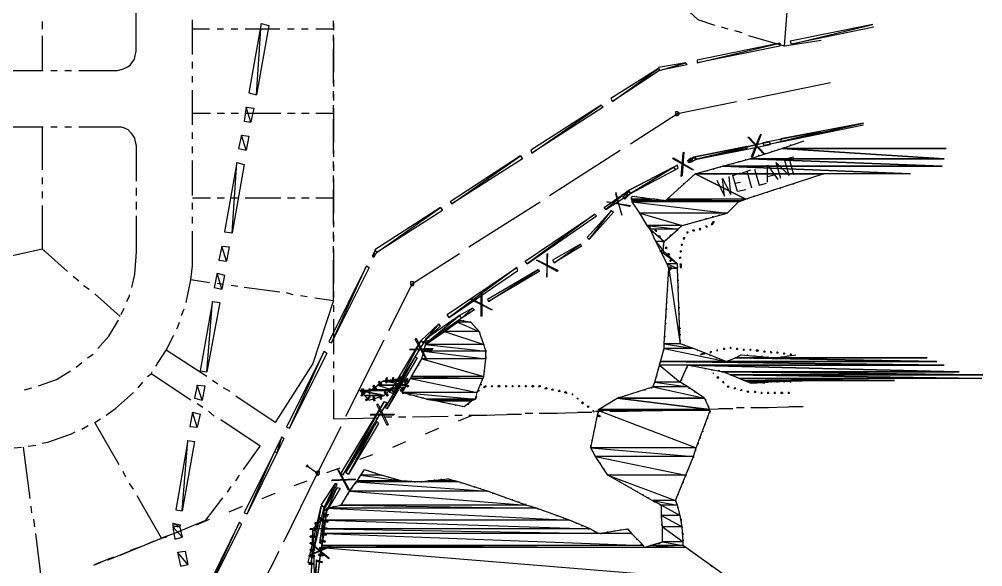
# Model space of a CAD drawing. Header units: metres. Extents: x 0 to 4950, y 0 to 3150.
# Drawn here: x 3017 to 4042, y 649 to 1231 of the extents above; entities that cross this region are included whole.
import ezdxf

# ---------------------------------------------------------------- set-up
doc = ezdxf.new("R2010")
doc.units = ezdxf.units.M
for name, color, linetype in [('CLEARING_LIMITS', 4, 'Continuous'), ('EXISTING_DETAIL', 8, 'Continuous'), ('LANDSCAPE_POND', 6, 'Continuous'), ('SANITARY_CLEAR_ZONE', 6, 'Continuous'), ('SITE_BASE', 7, 'Continuous'), ('WETLAND_EXPANSION', 1, 'Continuous'), ('WETLANDS', 5, 'Continuous')]:
    doc.layers.add(name, color=color, linetype=linetype)

msp = doc.modelspace()

# ---------------------------------------------------------------- linework, layer by layer
at = {"layer": 'CLEARING_LIMITS'}
for points in [[(3261, 1153), (3269, 1151), (3274, 1227), (3261, 1153)], [(3269, 1151), (3274, 1227), (3282, 1225), (3269, 1151)], [(3256, 1123), (3263, 1122), (3258, 1138), (3256, 1123)], [(3263, 1122), (3258, 1138), (3266, 1137), (3263, 1122)], [(3250, 1094), (3258, 1092), (3253, 1108), (3250, 1094)], [(3258, 1092), (3253, 1108), (3261, 1107), (3258, 1092)], [(3235, 1005), (3243, 1004), (3248, 1079), (3235, 1005)], [(3243, 1004), (3248, 1079), (3256, 1077), (3243, 1004)], [(3229, 975), (3237, 974), (3232, 990), (3229, 975)], [(3237, 974), (3232, 990), (3240, 989), (3237, 974)], [(3224, 946), (3232, 944), (3227, 961), (3224, 946)], [(3232, 944), (3227, 961), (3235, 959), (3232, 944)], [(3209, 857), (3216, 856), (3222, 931), (3209, 857)], [(3216, 856), (3222, 931), (3230, 930), (3216, 856)], [(3203, 828), (3211, 826), (3206, 842), (3203, 828)], [(3211, 826), (3206, 842), (3214, 841), (3211, 826)], [(3198, 798), (3206, 797), (3201, 813), (3198, 798)], [(3206, 797), (3201, 813), (3209, 811), (3206, 797)], [(3183, 709), (3190, 708), (3196, 783), (3183, 709)], [(3190, 708), (3196, 783), (3203, 782), (3190, 708)], [(3180, 692), (3187, 691), (3180, 695), (3180, 692)], [(3187, 691), (3180, 695), (3188, 693), (3187, 691)], [(3190, 680), (3180, 691), (3187, 692), (3190, 680)], [(3182, 678), (3190, 680), (3180, 691), (3182, 678)], [(3196, 651), (3185, 664), (3193, 665), (3196, 651)], [(3188, 649), (3196, 651), (3185, 664), (3188, 649)]]:
    msp.add_lwpolyline(points, dxfattribs=at)
at = {"layer": 'EXISTING_DETAIL'}
for p, q in [((3831, 1203), (3835, 1254)), ((3041, 1229), (3041, 1221)), ((3219, 1221), (3201, 1221)), ((3234, 1221), (3227, 1221)), ((3249, 1221), (3242, 1221)), ((3294, 1221), (3257, 1221)), ((3309, 1221), (3302, 1221)), ((3324, 1221), (3317, 1221)), ((3351, 1221), (3332, 1221)), ((3351, 1223), (3351, 1230)), ((3351, 1227), (3351, 1220)), ((3771, 1221), (3764, 1223)), ((3041, 1214), (3041, 1177)), ((3351, 1208), (3351, 1215)), ((3351, 1212), (3351, 1175)), ((3786, 1217), (3778, 1219)), ((3351, 1163), (3351, 1200)), ((3201, 1179), (3201, 1186)), ((3050, 1177), (3057, 1177)), ((3065, 1177), (3072, 1177)), ((3201, 1164), (3201, 1171)), ((3351, 1167), (3351, 1160)), ((3351, 1148), (3351, 1155)), ((3351, 1152), (3351, 1145)), ((3351, 1133), (3351, 1140)), ((3220, 1131), (3201, 1131)), ((3235, 1131), (3227, 1131)), ((3250, 1131), (3242, 1131)), ((3295, 1131), (3257, 1131)), ((3310, 1131), (3302, 1131)), ((3325, 1131), (3317, 1131)), ((3351, 1131), (3332, 1131)), ((3351, 1137), (3351, 1100)), ((3351, 1088), (3351, 1125)), ((3041, 1117), (3041, 1071)), ((3050, 1117), (3057, 1117)), ((3065, 1117), (3072, 1117)), ((3201, 1104), (3201, 1111)), ((3201, 1089), (3201, 1096)), ((3351, 1092), (3351, 1085)), ((3201, 1044), (3201, 1081)), ((3351, 1073), (3351, 1080)), ((3351, 1077), (3351, 1070)), ((3041, 1063), (3041, 1056)), ((3351, 1058), (3351, 1065)), ((3351, 1062), (3351, 1025)), ((3041, 1048), (3041, 1041)), ((3141, 1052), (3141, 1044)), ((3141, 1037), (3141, 1029)), ((3220, 1041), (3201, 1041)), ((3201, 1029), (3201, 1036)), ((3235, 1041), (3227, 1041)), ((3250, 1041), (3242, 1041)), ((3295, 1041), (3257, 1041)), ((3310, 1041), (3302, 1041)), ((3325, 1041), (3317, 1041)), ((3351, 1041), (3332, 1041)), ((3201, 1014), (3201, 1021)), ((3351, 1017), (3351, 1010)), ((3351, 998), (3351, 1005)), ((3351, 1002), (3351, 995)), ((2974, 972), (3041, 987)), ((3351, 983), (3351, 990)), ((3351, 987), (3351, 950)), ((3074, 958), (3080, 953)), ((3219, 951), (3199, 954)), ((3085, 948), (3091, 944)), ((3234, 949), (3227, 950)), ((3249, 947), (3242, 948)), ((3294, 941), (3256, 946)), ((3097, 939), (3124, 915)), ((3308, 938), (3301, 940)), ((3323, 936), (3316, 937)), ((3351, 942), (3351, 935)), ((3125, 917), (3128, 924)), ((3189, 916), (3192, 923)), ((3351, 927), (3351, 920)), ((3351, 912), (3351, 875)), ((3089, 871), (3095, 875)), ((3216, 851), (3173, 879)), ((3077, 861), (3083, 866)), ((3351, 867), (3351, 860)), ((3199, 826), (3157, 854)), ((3351, 852), (3351, 845)), ((3143, 839), (3148, 845)), ((3228, 843), (3222, 847)), ((3022, 837), (3030, 839)), ((3241, 835), (3234, 839)), ((3212, 818), (3206, 822)), ((3224, 809), (3218, 814)), ((3510, 810), (3548, 811)), ((3555, 812), (3563, 812)), ((3570, 812), (3578, 812)), ((3585, 812), (3623, 813)), ((3630, 814), (3638, 814)), ((3645, 814), (3653, 814)), ((3660, 814), (3698, 815)), ((3705, 816), (3713, 816)), ((3720, 816), (3728, 816)), ((3735, 816), (3773, 817)), ((3780, 818), (3788, 818)), ((3795, 818), (3803, 818)), ((3810, 818), (3848, 819)), ((3405, 808), (3413, 808)), ((3420, 808), (3428, 808)), ((3435, 808), (3473, 809)), ((3480, 810), (3488, 810)), ((3495, 810), (3503, 810)), ((3083, 795), (3090, 799)), ((3011, 775), (3019, 776)), ((3028, 721), (3021, 776)), ((3026, 777), (3034, 778)), ((3130, 744), (3127, 750)), ((3247, 740), (3251, 746)), ((3138, 731), (3134, 737)), ((3238, 728), (3242, 734)), ((3030, 706), (3029, 713)), ((3033, 691), (3032, 699)), ((3167, 678), (3168, 679)), ((3172, 680), (3174, 681)), ((3111, 656), (3146, 670)), ((3153, 673), (3160, 676)), ((3110, 656), (3117, 659)), ((3096, 650), (3103, 653)), ((3097, 651), (3104, 654))]:
    msp.add_line(p, q, dxfattribs=at)
for points in [[(3080, 1177), (3121, 1177), (3125, 1178), (3128, 1179), (3132, 1181), (3135, 1183), (3137, 1186), (3139, 1189), (3140, 1193), (3141, 1197), (3141, 1251)], [(3757, 1225), (3739, 1231), (3725, 1244)], [(3201, 1194), (3201, 1221), (3201, 1231)], [(3870, 1209), (3831, 1203), (3793, 1214)], [(2963, 1178), (2971, 1178), (3001, 1177), (3041, 1177), (3042, 1177)], [(3201, 1119), (3201, 1131), (3201, 1156)], [(2957, 1119), (3002, 1117), (3041, 1117), (3042, 1117)], [(3080, 1117), (3121, 1117), (3125, 1117), (3128, 1116), (3132, 1114), (3135, 1111), (3137, 1108), (3139, 1105), (3140, 1101), (3141, 1097), (3141, 1059)], [(3351, 1013), (3351, 1041), (3351, 1050)], [(3041, 1033), (3041, 987), (3068, 963)], [(3141, 1022), (3141, 984), (3139, 960), (3136, 946)], [(3194, 930), (3199, 954), (3201, 969), (3201, 984), (3201, 1006)], [(3331, 935), (3351, 932), (3351, 975)], [(3131, 931), (3134, 937), (3134, 938)], [(3351, 932), (3329, 865), (3289, 802), (3247, 830)], [(3100, 881), (3112, 894), (3122, 911)], [(3184, 902), (3185, 903), (3187, 909)], [(3162, 862), (3165, 867), (3173, 879), (3181, 895)], [(3037, 841), (3056, 848), (3071, 857)], [(3153, 851), (3157, 854), (3158, 856)], [(3109, 810), (3119, 817), (3138, 834)], [(3351, 837), (3351, 806), (3398, 807)], [(3123, 757), (3097, 802), (3103, 806)], [(3255, 752), (3273, 777), (3231, 805)], [(3041, 780), (3047, 781), (3072, 790), (3076, 792)], [(3124, 661), (3168, 679), (3172, 680), (3168, 679), (3142, 724)], [(3181, 684), (3215, 698), (3233, 722)], [(2992, 624), (3041, 629), (3034, 684)]]:
    msp.add_lwpolyline(points, dxfattribs=at)
at = {"layer": 'LANDSCAPE_POND'}
msp.add_line((3474, 914), (3472, 916), dxfattribs=at)
for points in [[(3837, 1208), (3838, 1205), (3925, 1226), (3837, 1208)], [(3926, 1223), (3838, 1205), (3925, 1226)], [(3738, 1188), (3738, 1185), (3826, 1206), (3738, 1188)], [(3738, 1185), (3826, 1206), (3826, 1203), (3738, 1185)], [(3697, 1180), (3698, 1177), (3726, 1185), (3697, 1180)], [(3698, 1177), (3726, 1185), (3727, 1183), (3698, 1177)], [(3646, 1147), (3648, 1144), (3697, 1179), (3646, 1147)], [(3648, 1144), (3697, 1179), (3698, 1177), (3648, 1144)], [(3561, 1092), (3562, 1089), (3636, 1140), (3561, 1092)], [(3562, 1089), (3636, 1140), (3638, 1138), (3562, 1089)], [(3915, 1121), (3827, 1104), (3827, 1101), (3915, 1121), (3827, 1101), (3915, 1119)], [(3816, 1098), (3815, 1101), (3736, 1082), (3816, 1098)], [(3815, 1101), (3736, 1082), (3736, 1085), (3815, 1101)], [(3475, 1037), (3477, 1035), (3550, 1086), (3475, 1037)], [(3477, 1035), (3550, 1086), (3552, 1083), (3477, 1035)], [(3735, 1085), (3729, 1079), (3728, 1081), (3735, 1085)], [(3737, 1082), (3735, 1085), (3729, 1079), (3737, 1082)], [(3717, 1076), (3667, 1046), (3665, 1049), (3717, 1076)], [(3718, 1073), (3717, 1076), (3667, 1046), (3718, 1073)], [(3665, 1049), (3641, 1029), (3639, 1031), (3665, 1049)], [(3667, 1046), (3665, 1049), (3641, 1029), (3667, 1046)], [(3395, 986), (3397, 983), (3465, 1031), (3395, 986)], [(3397, 983), (3465, 1031), (3467, 1028), (3397, 983)], [(3629, 1024), (3557, 971), (3555, 974), (3629, 1024)], [(3631, 1022), (3629, 1024), (3557, 971), (3631, 1022)], [(3392, 979), (3394, 978), (3395, 985), (3392, 979)], [(3394, 978), (3395, 985), (3397, 984), (3394, 978)], [(3346, 888), (3349, 887), (3386, 969), (3346, 888)], [(3349, 887), (3386, 969), (3389, 967), (3349, 887)], [(3546, 967), (3474, 914), (3472, 917), (3546, 967)], [(3547, 964), (3546, 967), (3474, 914), (3547, 964)], [(3463, 907), (3446, 887), (3444, 889), (3463, 907)], [(3465, 905), (3463, 907), (3446, 887), (3465, 905)], [(3444, 889), (3414, 833), (3411, 834), (3444, 889)], [(3447, 887), (3444, 889), (3414, 833), (3447, 887)], [(3301, 797), (3304, 796), (3341, 878), (3301, 797)], [(3304, 796), (3341, 878), (3344, 876), (3304, 796)], [(3405, 824), (3361, 746), (3359, 748), (3405, 824)], [(3408, 823), (3405, 824), (3361, 746), (3408, 823)], [(3288, 771), (3291, 770), (3296, 787), (3288, 771)], [(3291, 770), (3296, 787), (3298, 785), (3291, 770)], [(3256, 706), (3259, 705), (3288, 771), (3256, 706)], [(3259, 705), (3288, 771), (3291, 770), (3259, 705)], [(3353, 737), (3341, 712), (3338, 714), (3353, 737)], [(3355, 736), (3353, 737), (3341, 712), (3355, 736)], [(3338, 713), (3327, 652), (3324, 653), (3338, 713)], [(3341, 712), (3338, 713), (3327, 652), (3341, 712)], [(3211, 615), (3213, 614), (3251, 696), (3211, 615)], [(3213, 614), (3251, 696), (3253, 694), (3213, 614)]]:
    msp.add_lwpolyline(points, dxfattribs=at)
at = {"layer": 'SANITARY_CLEAR_ZONE'}
msp.add_line((3713, 1074), (3715, 1071), dxfattribs=at)
for points in [[(3796, 1085), (3805, 1108), (3806, 1109), (3797, 1085), (3796, 1085)], [(3808, 1100), (3809, 1097), (3870, 1112), (3808, 1100)], [(3871, 1110), (3809, 1097), (3870, 1112)], [(3810, 1088), (3809, 1088), (3792, 1106), (3793, 1106), (3810, 1088)], [(3721, 1064), (3723, 1089), (3724, 1090), (3722, 1065), (3721, 1064)], [(3736, 1085), (3736, 1082), (3791, 1096), (3736, 1085)], [(3736, 1082), (3791, 1096), (3791, 1094), (3736, 1082)], [(3734, 1071), (3733, 1071), (3712, 1083), (3713, 1084), (3734, 1071)], [(3729, 1082), (3731, 1079), (3735, 1085), (3729, 1082)], [(3731, 1079), (3735, 1085), (3737, 1082), (3731, 1079)], [(3665, 1049), (3667, 1046), (3713, 1074), (3665, 1049)], [(3667, 1046), (3713, 1074), (3715, 1071), (3667, 1046)], [(3652, 1047), (3651, 1046), (3658, 1023), (3652, 1047)], [(3659, 1042), (3661, 1040), (3665, 1048), (3659, 1042)], [(3661, 1040), (3665, 1048), (3667, 1046), (3661, 1040)], [(3667, 1033), (3666, 1032), (3642, 1037), (3643, 1037), (3667, 1033)], [(3621, 999), (3623, 997), (3647, 1028), (3621, 999)], [(3623, 997), (3647, 1028), (3649, 1026), (3623, 997)], [(3584, 975), (3586, 972), (3614, 992), (3584, 975)], [(3586, 972), (3614, 992), (3615, 990), (3586, 972)], [(3590, 964), (3589, 963), (3567, 975), (3568, 975), (3590, 964)], [(3579, 982), (3578, 981), (3578, 957), (3579, 982)], [(3515, 933), (3516, 931), (3569, 965), (3515, 933)], [(3516, 931), (3569, 965), (3570, 963), (3516, 931)], [(3520, 922), (3519, 922), (3497, 933), (3498, 934), (3520, 922)], [(3508, 915), (3508, 940), (3509, 941), (3509, 916), (3508, 915)], [(3485, 916), (3487, 913), (3499, 924), (3485, 916)], [(3487, 913), (3499, 924), (3501, 922), (3487, 913)], [(3449, 891), (3451, 888), (3485, 916), (3449, 891)], [(3451, 888), (3485, 916), (3487, 913), (3451, 888)], [(3450, 869), (3438, 891), (3439, 892), (3450, 870), (3450, 869)], [(3447, 888), (3450, 886), (3449, 890), (3447, 888)], [(3450, 886), (3449, 890), (3451, 889), (3450, 886)], [(3406, 818), (3408, 817), (3438, 872), (3406, 818)], [(3408, 817), (3438, 872), (3440, 871), (3408, 817)], [(3457, 881), (3432, 880), (3456, 880), (3457, 881)], [(3408, 799), (3397, 821), (3398, 822), (3409, 800), (3408, 799)], [(3416, 811), (3415, 810), (3390, 810), (3391, 811), (3416, 811)], [(3364, 749), (3367, 747), (3397, 803), (3364, 749)], [(3367, 747), (3397, 803), (3399, 801), (3367, 747)], [(3367, 730), (3356, 751), (3356, 752), (3368, 730), (3367, 730)], [(3374, 742), (3374, 741), (3349, 740), (3350, 741), (3374, 742)], [(3341, 710), (3344, 708), (3355, 733), (3341, 710)], [(3344, 708), (3355, 733), (3358, 732), (3344, 708)], [(3336, 674), (3339, 673), (3341, 709), (3336, 674)], [(3339, 673), (3341, 709), (3344, 709), (3339, 673)], [(3348, 671), (3348, 670), (3325, 660), (3325, 661), (3348, 671)], [(3346, 657), (3327, 673), (3327, 674), (3346, 658), (3346, 657)], [(3329, 622), (3332, 622), (3333, 656), (3329, 622)], [(3332, 622), (3333, 656), (3336, 655), (3332, 622)]]:
    msp.add_lwpolyline(points, dxfattribs=at)
at = {"layer": 'SITE_BASE'}
for p, q in [((3792, 1146), (3880, 1164)), ((3837, 1097), (3838, 1098)), ((3581, 1044), (3656, 1092)), ((3810, 1088), (3811, 1089)), ((3817, 1091), (3818, 1091)), ((3824, 1093), (3825, 1093)), ((3830, 1095), (3832, 1095)), ((3775, 1078), (3777, 1078)), ((3782, 1080), (3784, 1080)), ((3789, 1082), (3790, 1082)), ((3796, 1084), (3797, 1084)), ((3803, 1086), (3804, 1087)), ((3741, 1068), (3742, 1068)), ((3748, 1070), (3749, 1070)), ((3755, 1072), (3756, 1072)), ((3762, 1074), (3763, 1074)), ((3769, 1076), (3770, 1076)), ((3786, 1068), (3795, 1071)), ((3791, 1070), (3796, 1052)), ((3724, 1056), (3724, 1057)), ((3729, 1061), (3730, 1061)), ((3734, 1065), (3735, 1066)), ((3778, 1057), (3784, 1058)), ((3813, 1064), (3820, 1066)), ((3713, 1046), (3714, 1047)), ((3718, 1051), (3719, 1052)), ((3813, 1047), (3812, 1047)), ((3820, 1050), (3819, 1049)), ((3827, 1052), (3826, 1051)), ((3834, 1054), (3833, 1054)), ((3841, 1056), (3839, 1056)), ((3495, 989), (3571, 1037)), ((3668, 1040), (3668, 1042)), ((3673, 1043), (3674, 1042)), ((3680, 1042), (3681, 1041)), ((3687, 1041), (3688, 1040)), ((3694, 1040), (3696, 1040)), ((3701, 1039), (3703, 1039)), ((3708, 1041), (3708, 1042)), ((3786, 1039), (3785, 1038)), ((3793, 1041), (3791, 1040)), ((3799, 1043), (3798, 1043)), ((3806, 1045), (3805, 1045)), ((3671, 1034), (3670, 1035)), ((3675, 1028), (3674, 1029)), ((3775, 1030), (3774, 1029)), ((3780, 1035), (3779, 1034)), ((3679, 1022), (3678, 1023)), ((3682, 1016), (3682, 1017)), ((3742, 1017), (3740, 1017)), ((3749, 1019), (3747, 1019)), ((3755, 1021), (3754, 1021)), ((3762, 1023), (3761, 1023)), ((3769, 1025), (3768, 1025)), ((3686, 1010), (3686, 1011)), ((3690, 1004), (3689, 1005)), ((3716, 1006), (3715, 1005)), ((3721, 1011), (3720, 1010)), ((3728, 1013), (3727, 1013)), ((3735, 1015), (3734, 1015)), ((3693, 997), (3692, 998)), ((3705, 997), (3704, 996)), ((3710, 1002), (3709, 1001)), ((3696, 991), (3696, 992)), ((3699, 984), (3699, 985)), ((3702, 991), (3702, 989)), ((3703, 978), (3702, 979)), ((3703, 984), (3704, 983)), ((3708, 979), (3709, 978)), ((3706, 971), (3705, 972)), ((3708, 965), (3708, 966)), ((3714, 974), (3715, 973)), ((3717, 968), (3717, 967)), ((3708, 958), (3708, 959)), ((3717, 961), (3717, 960)), ((3718, 954), (3718, 953)), ((3707, 950), (3707, 952)), ((3707, 943), (3707, 944)), ((3718, 947), (3718, 945)), ((3706, 936), (3706, 937)), ((3718, 939), (3718, 938)), ((3705, 922), (3706, 923)), ((3706, 929), (3706, 930)), ((3718, 932), (3718, 931)), ((3719, 925), (3719, 924)), ((3705, 914), (3705, 916)), ((3719, 918), (3719, 917)), ((3477, 905), (3478, 906)), ((3483, 909), (3484, 910)), ((3489, 911), (3490, 910)), ((3496, 909), (3497, 909)), ((3501, 904), (3502, 904)), ((3705, 907), (3705, 908)), ((3719, 911), (3719, 909)), ((3720, 903), (3720, 902)), ((3459, 892), (3460, 893)), ((3465, 896), (3466, 897)), ((3471, 901), (3472, 901)), ((3506, 899), (3507, 898)), ((3704, 900), (3704, 901)), ((3704, 893), (3704, 894)), ((3720, 896), (3720, 895)), ((3364, 809), (3405, 890)), ((3449, 883), (3449, 884)), ((3454, 888), (3455, 889)), ((3508, 892), (3509, 891)), ((3511, 885), (3511, 884)), ((3703, 886), (3703, 887)), ((3720, 889), (3720, 888)), ((3724, 885), (3725, 884)), ((3731, 882), (3732, 881)), ((3447, 876), (3447, 877)), ((3513, 872), (3513, 870)), ((3700, 872), (3701, 873)), ((3702, 879), (3703, 880)), ((3738, 879), (3739, 879)), ((3744, 877), (3745, 876)), ((3751, 874), (3752, 873)), ((3784, 874), (3785, 874)), ((3791, 874), (3792, 874)), ((3798, 873), (3800, 873)), ((3806, 873), (3807, 872)), ((3813, 872), (3814, 872)), ((3827, 872), (3828, 872)), ((3834, 873), (3835, 873)), ((3441, 863), (3442, 864)), ((3444, 869), (3445, 870)), ((3512, 864), (3512, 863)), ((3698, 865), (3699, 866)), ((3733, 862), (3732, 862)), ((3758, 871), (3759, 871)), ((3764, 869), (3766, 868)), ((3771, 868), (3772, 868)), ((3778, 871), (3779, 871)), ((3820, 871), (3821, 871)), ((3438, 857), (3438, 858)), ((3512, 857), (3511, 856)), ((3695, 851), (3695, 852)), ((3696, 858), (3697, 859)), ((3724, 855), (3724, 854)), ((3727, 861), (3727, 860)), ((3740, 861), (3739, 861)), ((3747, 859), (3746, 860)), ((3755, 858), (3753, 858)), ((3762, 857), (3760, 857)), ((3768, 855), (3767, 855)), ((3775, 852), (3774, 852)), ((3430, 844), (3431, 845)), ((3434, 850), (3435, 851)), ((3508, 843), (3508, 842)), ((3511, 850), (3510, 849)), ((3693, 844), (3693, 845)), ((3722, 848), (3721, 847)), ((3723, 843), (3724, 842)), ((3782, 849), (3781, 850)), ((3788, 847), (3787, 847)), ((3795, 844), (3794, 844)), ((3802, 844), (3801, 844)), ((3810, 844), (3808, 844)), ((3817, 845), (3816, 845)), ((3824, 845), (3823, 845)), ((3831, 845), (3830, 845)), ((3838, 845), (3837, 845)), ((3426, 833), (3424, 833)), ((3427, 838), (3427, 839)), ((3433, 831), (3431, 832)), ((3506, 837), (3505, 835)), ((3661, 831), (3662, 831)), ((3668, 833), (3669, 833)), ((3675, 835), (3676, 835)), ((3682, 837), (3683, 837)), ((3689, 839), (3690, 839)), ((3729, 839), (3730, 838)), ((3735, 835), (3736, 834)), ((3742, 831), (3743, 831)), ((3440, 830), (3438, 830)), ((3447, 828), (3445, 828)), ((3454, 826), (3452, 827)), ((3461, 825), (3459, 825)), ((3468, 823), (3467, 824)), ((3475, 822), (3474, 822)), ((3482, 820), (3481, 821)), ((3495, 822), (3494, 821)), ((3642, 821), (3643, 822)), ((3648, 825), (3649, 826)), ((3654, 829), (3655, 829)), ((3747, 827), (3747, 826)), ((3489, 819), (3488, 819)), ((3536, 811), (3551, 811)), ((3574, 812), (3589, 812)), ((3611, 813), (3626, 813)), ((3633, 812), (3633, 813)), ((3636, 817), (3637, 818)), ((3649, 814), (3664, 814)), ((3686, 815), (3701, 815)), ((3724, 816), (3739, 816)), ((3750, 820), (3750, 819)), ((3752, 814), (3751, 812)), ((3761, 817), (3776, 817)), ((3799, 818), (3814, 818)), ((3836, 819), (3851, 819)), ((3631, 805), (3631, 806)), ((3747, 800), (3746, 799)), ((3749, 807), (3749, 806)), ((3449, 790), (3463, 796)), ((3628, 791), (3628, 792)), ((3630, 798), (3630, 799)), ((3744, 793), (3744, 792)), ((3414, 776), (3428, 782)), ((3626, 783), (3627, 785)), ((3739, 780), (3739, 779)), ((3742, 786), (3741, 785)), ((3625, 776), (3625, 778)), ((3628, 770), (3627, 771)), ((3737, 773), (3736, 772)), ((3379, 763), (3393, 768)), ((3631, 764), (3631, 765)), ((3635, 758), (3635, 759)), ((3731, 759), (3731, 758)), ((3734, 766), (3734, 765)), ((3323, 756), (3334, 748)), ((3344, 749), (3358, 754)), ((3382, 749), (3383, 750)), ((3388, 751), (3389, 750)), ((3395, 749), (3396, 748)), ((3639, 752), (3639, 753)), ((3729, 753), (3728, 752)), ((3309, 735), (3323, 740)), ((3378, 743), (3379, 744)), ((3402, 746), (3403, 746)), ((3409, 744), (3410, 744)), ((3415, 742), (3417, 742)), ((3422, 740), (3423, 740)), ((3429, 740), (3431, 739)), ((3437, 739), (3438, 739)), ((3444, 739), (3445, 739)), ((3451, 740), (3452, 740)), ((3458, 741), (3459, 741)), ((3465, 741), (3466, 742)), ((3479, 740), (3480, 740)), ((3643, 746), (3643, 747)), ((3650, 743), (3649, 743)), ((3656, 739), (3655, 740)), ((3723, 739), (3723, 738)), ((3726, 746), (3726, 745)), ((3370, 731), (3371, 732)), ((3374, 737), (3375, 738)), ((3486, 738), (3487, 738)), ((3493, 736), (3494, 736)), ((3500, 734), (3501, 733)), ((3507, 732), (3508, 731)), ((3514, 729), (3515, 729)), ((3662, 735), (3661, 736)), ((3668, 732), (3667, 732)), ((3675, 728), (3674, 729)), ((3721, 733), (3720, 732)), ((3275, 721), (3289, 727)), ((3362, 719), (3363, 720)), ((3366, 725), (3367, 726)), ((3520, 727), (3522, 727)), ((3527, 725), (3528, 724)), ((3534, 722), (3535, 722)), ((3541, 720), (3542, 720)), ((3548, 718), (3549, 717)), ((3681, 725), (3680, 725)), ((3687, 721), (3686, 722)), ((3693, 717), (3692, 718)), ((3715, 719), (3716, 718)), ((3718, 726), (3718, 725)), ((3240, 707), (3254, 713)), ((3344, 710), (3344, 711)), ((3350, 712), (3351, 713)), ((3357, 714), (3358, 714)), ((3554, 715), (3556, 715)), ((3561, 713), (3562, 712)), ((3568, 710), (3569, 710)), ((3575, 708), (3576, 708)), ((3700, 714), (3698, 714)), ((3700, 707), (3700, 708)), ((3717, 713), (3717, 711)), ((3205, 693), (3219, 699)), ((3343, 703), (3343, 704)), ((3582, 706), (3583, 705)), ((3588, 703), (3590, 703)), ((3595, 701), (3596, 700)), ((3602, 698), (3603, 698)), ((3700, 700), (3700, 701)), ((3719, 706), (3719, 704)), ((3721, 699), (3721, 697)), ((3341, 688), (3341, 690)), ((3342, 696), (3342, 697)), ((3609, 695), (3610, 695)), ((3615, 692), (3616, 692)), ((3622, 689), (3623, 689)), ((3656, 687), (3657, 688)), ((3701, 692), (3700, 694)), ((3722, 691), (3722, 690)), ((3170, 680), (3184, 685)), ((3340, 681), (3340, 683)), ((3628, 686), (3629, 686)), ((3635, 684), (3636, 684)), ((3642, 685), (3643, 686)), ((3649, 686), (3650, 687)), ((3668, 684), (3669, 683)), ((3673, 678), (3674, 678)), ((3701, 685), (3701, 686)), ((3701, 678), (3701, 679)), ((3723, 684), (3723, 683)), ((3723, 677), (3723, 676)), ((3135, 666), (3149, 671)), ((3338, 667), (3338, 668)), ((3339, 674), (3339, 675)), ((3678, 673), (3679, 672)), ((3684, 669), (3685, 670)), ((3690, 671), (3692, 672)), ((3697, 673), (3699, 674)), ((3724, 670), (3725, 670)), ((3100, 652), (3114, 658)), ((3337, 660), (3337, 661)), ((3730, 666), (3731, 665)), ((3736, 662), (3737, 661)), ((3742, 658), (3743, 657)), ((3336, 653), (3336, 654)), ((3748, 654), (3748, 653)), ((3753, 649), (3754, 649))]:
    msp.add_line(p, q, dxfattribs=at)
for points in [[(3667, 1099), (3717, 1131), (3780, 1144)], [(3719, 1131), (3719, 1132), (3718, 1132), (3718, 1133), (3717, 1133), (3716, 1133), (3715, 1133), (3715, 1132), (3715, 1131), (3715, 1130), (3715, 1129), (3716, 1129), (3717, 1129), (3718, 1129), (3718, 1130), (3719, 1130), (3719, 1131)], [(3827, 1062), (3822, 1079), (3836, 1065), (3831, 1082)], [(3841, 1066), (3836, 1084), (3841, 1085)], [(3790, 1050), (3781, 1048), (3776, 1065), (3784, 1068)], [(3799, 1072), (3804, 1055), (3812, 1057)], [(3813, 1058), (3813, 1076), (3824, 1061)], [(3759, 1060), (3767, 1043), (3765, 1062), (3774, 1045), (3772, 1064)], [(3410, 900), (3435, 950), (3485, 982)], [(3437, 950), (3436, 951), (3436, 952), (3435, 952), (3434, 952), (3433, 952), (3433, 951), (3433, 950), (3433, 949), (3434, 948), (3435, 948), (3436, 948), (3436, 949), (3437, 950)], [(3513, 879), (3513, 878), (3513, 877)], [(3503, 830), (3502, 827), (3500, 826)], [(3484, 804), (3499, 810), (3514, 810)], [(3298, 675), (3334, 748), (3359, 798)], [(3323, 755), (3322, 755), (3323, 757), (3324, 756)], [(3336, 748), (3336, 749), (3336, 750), (3335, 750), (3334, 750), (3333, 750), (3333, 749), (3332, 749), (3332, 748), (3333, 747), (3334, 747), (3334, 746), (3335, 746), (3335, 747), (3336, 747), (3336, 748)], [(3472, 742), (3473, 742), (3474, 742)], [(3663, 688), (3664, 689), (3664, 688)], [(3276, 513), (3256, 592), (3293, 665)]]:
    msp.add_lwpolyline(points, dxfattribs=at)
at = {"layer": 'WETLAND_EXPANSION'}
for p, q in [((3755, 1016), (3756, 1016)), ((3686, 1010), (3686, 1011)), ((3755, 855), (3755, 854)), ((3417, 843), (3420, 839)), ((3420, 843), (3417, 839)), ((3422, 846), (3423, 851)), ((3635, 809), (3634, 808)), ((3345, 702), (3341, 706)), ((3341, 704), (3346, 704))]:
    msp.add_line(p, q, dxfattribs=at)
for points in [[(3753, 1013), (3754, 1013), (3755, 1016), (3753, 1013)], [(3754, 1013), (3755, 1016), (3756, 1016), (3754, 1013)], [(3688, 1010), (3686, 1010), (3686, 1011), (3688, 1010)], [(3688, 1009), (3688, 1010), (3686, 1010), (3688, 1009)], [(3694, 1006), (3695, 1006), (3693, 1007), (3694, 1006)], [(3695, 1006), (3693, 1007), (3694, 1007), (3695, 1006)], [(3727, 1004), (3728, 1004), (3727, 1005), (3727, 1004)], [(3728, 1004), (3727, 1005), (3728, 1005), (3728, 1004)], [(3733, 1007), (3734, 1006), (3735, 1007), (3733, 1007)], [(3734, 1006), (3735, 1007), (3735, 1006), (3734, 1006)], [(3740, 1008), (3741, 1007), (3741, 1009), (3740, 1008)], [(3741, 1007), (3741, 1009), (3742, 1008), (3741, 1007)], [(3747, 1011), (3748, 1010), (3748, 1011), (3747, 1011)], [(3748, 1010), (3748, 1011), (3749, 1010), (3748, 1010)], [(3698, 1000), (3699, 1000), (3697, 1001), (3698, 1000)], [(3699, 1000), (3697, 1001), (3698, 1001), (3699, 1000)], [(3702, 994), (3701, 995), (3702, 995), (3702, 994)], [(3723, 998), (3724, 997), (3724, 999), (3723, 998)], [(3724, 997), (3724, 999), (3725, 999), (3724, 997)], [(3706, 988), (3704, 988), (3705, 989), (3706, 988)], [(3705, 987), (3706, 988), (3704, 988), (3705, 987)], [(3720, 984), (3721, 984), (3720, 985), (3720, 984)], [(3721, 984), (3720, 985), (3721, 985), (3721, 984)], [(3721, 991), (3722, 991), (3721, 992), (3721, 991)], [(3722, 991), (3721, 992), (3722, 992), (3722, 991)], [(3708, 981), (3709, 981), (3707, 982), (3708, 981)], [(3709, 981), (3707, 982), (3708, 982), (3709, 981)], [(3709, 974), (3710, 974), (3709, 975), (3709, 974)], [(3710, 974), (3709, 975), (3710, 975), (3710, 974)], [(3719, 977), (3720, 977), (3720, 978), (3719, 977)], [(3720, 977), (3720, 978), (3721, 978), (3720, 977)], [(3709, 965), (3710, 965), (3709, 968), (3709, 965)], [(3710, 965), (3709, 968), (3710, 968), (3710, 965)], [(3720, 967), (3721, 967), (3720, 971), (3720, 967)], [(3721, 967), (3720, 971), (3721, 971), (3721, 967)], [(3773, 882), (3773, 881), (3774, 882), (3773, 882)], [(3773, 881), (3774, 882), (3774, 881), (3773, 881)], [(3742, 875), (3742, 874), (3746, 876), (3742, 875)], [(3742, 874), (3746, 876), (3746, 875), (3742, 874)], [(3752, 877), (3752, 876), (3753, 878), (3752, 877)], [(3752, 876), (3753, 878), (3753, 877), (3752, 876)], [(3759, 879), (3759, 878), (3760, 879), (3759, 879)], [(3759, 878), (3760, 879), (3759, 878)], [(3766, 881), (3766, 880), (3767, 881), (3766, 881)], [(3766, 880), (3767, 881), (3767, 880), (3766, 880)], [(3780, 881), (3780, 880), (3781, 881), (3780, 881)], [(3780, 880), (3781, 881), (3781, 880), (3780, 880)], [(3787, 880), (3787, 879), (3788, 880), (3787, 880)], [(3787, 879), (3788, 880), (3788, 879), (3787, 879)], [(3794, 880), (3794, 879), (3795, 880), (3794, 880)], [(3794, 879), (3795, 880), (3795, 879), (3794, 879)], [(3801, 879), (3801, 878), (3803, 879), (3801, 879)], [(3801, 878), (3803, 879), (3803, 878), (3801, 878)], [(3809, 878), (3809, 877), (3810, 878), (3809, 878)], [(3809, 877), (3810, 878), (3810, 877), (3809, 877)], [(3816, 878), (3816, 877), (3817, 877), (3816, 878)], [(3816, 877), (3817, 877), (3817, 876), (3816, 877)], [(3823, 877), (3823, 876), (3824, 877), (3823, 877)], [(3823, 876), (3824, 877), (3824, 876), (3823, 876)], [(3830, 876), (3830, 875), (3831, 876), (3830, 876)], [(3830, 875), (3831, 876), (3831, 875), (3830, 875)], [(3837, 875), (3837, 874), (3838, 875), (3837, 875)], [(3837, 874), (3838, 875), (3838, 874), (3837, 874)], [(3398, 842), (3413, 837), (3391, 837), (3398, 842)], [(3394, 842), (3396, 837), (3393, 841), (3394, 842)], [(3397, 838), (3394, 842), (3396, 837), (3397, 838)], [(3419, 842), (3428, 842), (3426, 837), (3419, 842), (3398, 842), (3428, 842), (3404, 846), (3431, 846), (3428, 842), (3404, 846), (3398, 842), (3413, 837), (3419, 842)], [(3400, 846), (3402, 841), (3399, 845), (3400, 846)], [(3403, 842), (3400, 846), (3402, 841), (3403, 842)], [(3406, 847), (3431, 846), (3404, 846), (3406, 847)], [(3422, 849), (3428, 847), (3406, 847), (3422, 849)], [(3428, 847), (3406, 847), (3431, 846), (3428, 847)], [(3408, 845), (3408, 850), (3407, 844), (3408, 845)], [(3408, 850), (3407, 844), (3407, 849), (3408, 850)], [(3415, 845), (3415, 850), (3414, 845), (3415, 845)], [(3415, 850), (3414, 845), (3414, 850), (3415, 850)], [(3423, 846), (3422, 851), (3421, 846), (3423, 846)], [(3422, 851), (3421, 846), (3421, 851), (3422, 851)], [(3426, 842), (3430, 840), (3427, 843), (3426, 842)], [(3428, 844), (3430, 849), (3427, 844), (3428, 844)], [(3430, 849), (3427, 844), (3429, 849), (3430, 849)], [(3430, 840), (3427, 843), (3431, 841), (3430, 840)], [(3511, 840), (3511, 839), (3513, 841), (3511, 840)], [(3511, 839), (3513, 841), (3513, 840), (3511, 839)], [(3519, 841), (3519, 840), (3520, 841), (3519, 841)], [(3519, 840), (3520, 841), (3520, 840), (3519, 840)], [(3526, 841), (3526, 840), (3528, 841), (3526, 841)], [(3526, 840), (3528, 841), (3528, 840), (3526, 840)], [(3534, 841), (3534, 840), (3535, 841), (3534, 841)], [(3534, 840), (3535, 841), (3535, 840), (3534, 840)], [(3541, 841), (3541, 840), (3542, 841), (3541, 841)], [(3541, 840), (3542, 841), (3542, 840), (3541, 840)], [(3548, 841), (3548, 840), (3549, 841), (3548, 841)], [(3548, 840), (3549, 841), (3549, 840), (3548, 840)], [(3555, 841), (3555, 840), (3556, 841), (3555, 841)], [(3555, 840), (3556, 841), (3556, 840), (3555, 840)], [(3562, 841), (3562, 840), (3564, 841), (3562, 841)], [(3562, 840), (3564, 841), (3564, 840), (3562, 840)], [(3570, 841), (3569, 840), (3571, 841), (3570, 841)], [(3569, 840), (3571, 841), (3571, 840), (3569, 840)], [(3760, 851), (3759, 850), (3761, 850), (3760, 851)], [(3759, 850), (3761, 850), (3760, 849), (3759, 850)], [(3766, 846), (3765, 845), (3766, 845), (3766, 846)], [(3765, 845), (3766, 845), (3766, 844), (3765, 845)], [(3771, 841), (3770, 840), (3772, 840), (3771, 841)], [(3411, 836), (3390, 836), (3379, 836), (3411, 836), (3390, 836), (3411, 836), (3379, 836), (3384, 831), (3405, 831), (3379, 836), (3405, 831), (3384, 831), (3389, 826), (3405, 831), (3411, 836)], [(3384, 835), (3380, 831), (3385, 834), (3384, 835)], [(3380, 831), (3385, 834), (3381, 830), (3380, 831)], [(3383, 833), (3383, 838), (3381, 833), (3383, 833)], [(3383, 838), (3381, 833), (3381, 838), (3383, 838)], [(3390, 833), (3390, 838), (3389, 833), (3390, 833)], [(3390, 838), (3389, 833), (3389, 838), (3390, 838)], [(3391, 837), (3411, 836), (3390, 836), (3391, 837)], [(3413, 837), (3391, 837), (3411, 836), (3413, 837)], [(3399, 832), (3401, 827), (3401, 832), (3399, 832)], [(3401, 827), (3401, 832), (3402, 827), (3401, 827)], [(3405, 834), (3408, 830), (3406, 835), (3405, 834)], [(3408, 830), (3406, 835), (3409, 831), (3408, 830)], [(3411, 838), (3414, 835), (3412, 839), (3411, 838)], [(3414, 835), (3412, 839), (3415, 835), (3414, 835)], [(3425, 840), (3422, 836), (3426, 839), (3425, 840)], [(3422, 836), (3426, 839), (3423, 835), (3422, 836)], [(3577, 839), (3576, 838), (3578, 839), (3577, 839)], [(3576, 838), (3578, 839), (3578, 838), (3576, 838)], [(3584, 838), (3583, 837), (3585, 837), (3584, 838)], [(3583, 837), (3585, 837), (3583, 837)], [(3591, 836), (3590, 835), (3592, 836), (3591, 836)], [(3590, 835), (3592, 836), (3592, 835), (3590, 835)], [(3598, 835), (3597, 834), (3599, 834), (3598, 835)], [(3597, 834), (3599, 834), (3599, 833), (3597, 834)], [(3605, 833), (3605, 832), (3606, 832)], [(3770, 840), (3772, 840), (3771, 840), (3770, 840)], [(3778, 839), (3777, 838), (3779, 839), (3778, 839)], [(3777, 838), (3779, 839), (3778, 838), (3777, 838)], [(3785, 837), (3784, 836), (3786, 837), (3785, 837)], [(3784, 836), (3786, 837), (3785, 836), (3784, 836)], [(3792, 835), (3791, 835), (3793, 835), (3792, 835)], [(3791, 835), (3793, 835), (3792, 834), (3791, 835)], [(3799, 835), (3799, 834), (3800, 835), (3799, 835)], [(3799, 834), (3800, 835), (3800, 834), (3799, 834)], [(3806, 834), (3806, 833), (3807, 834), (3806, 834)], [(3806, 833), (3807, 834), (3807, 833), (3806, 833)], [(3813, 834), (3813, 833), (3814, 834), (3813, 834)], [(3813, 833), (3814, 834), (3814, 833), (3813, 833)], [(3820, 834), (3820, 833), (3821, 834), (3820, 834)], [(3820, 833), (3821, 834), (3821, 833), (3820, 833)], [(3827, 834), (3827, 833), (3829, 834), (3827, 834)], [(3827, 833), (3829, 834), (3829, 833), (3827, 833)], [(3835, 834), (3835, 833), (3836, 834), (3835, 834)], [(3835, 833), (3836, 834), (3836, 833), (3835, 833)], [(3389, 829), (3385, 826), (3390, 829), (3389, 829)], [(3385, 826), (3390, 829), (3386, 825), (3385, 826)], [(3393, 829), (3394, 825), (3394, 830), (3393, 829)], [(3394, 825), (3394, 830), (3395, 825), (3394, 825)], [(3611, 828), (3611, 827), (3610, 828), (3611, 828)], [(3616, 824), (3615, 823), (3617, 823), (3616, 824)], [(3615, 823), (3617, 823), (3616, 822), (3615, 823)], [(3622, 819), (3621, 819), (3623, 819), (3622, 819)], [(3621, 819), (3623, 819), (3622, 818), (3621, 819)], [(3627, 815), (3627, 814), (3628, 814), (3627, 815)], [(3627, 814), (3628, 814), (3628, 813), (3627, 814)], [(3633, 810), (3632, 809), (3635, 809), (3633, 810)], [(3632, 809), (3635, 809), (3634, 808), (3632, 809)], [(3343, 704), (3341, 689), (3329, 689), (3343, 704)], [(3337, 701), (3339, 697), (3336, 700), (3337, 701)], [(3340, 697), (3345, 696), (3340, 698), (3340, 697), (3337, 701), (3339, 697), (3340, 697)], [(3345, 696), (3340, 698), (3345, 697), (3345, 696)], [(3331, 689), (3326, 689), (3331, 687), (3331, 689)], [(3326, 689), (3331, 687), (3326, 688), (3326, 689)], [(3329, 689), (3331, 616), (3327, 616), (3329, 689)], [(3341, 689), (3329, 689), (3331, 616), (3341, 689)], [(3332, 696), (3334, 691), (3331, 695), (3332, 696)], [(3335, 692), (3332, 696), (3334, 691), (3335, 692)], [(3339, 690), (3344, 689), (3339, 691), (3339, 690)], [(3344, 689), (3339, 691), (3344, 690), (3344, 689)], [(3331, 681), (3326, 681), (3331, 680), (3331, 681)], [(3326, 681), (3331, 680), (3326, 680), (3326, 681)], [(3337, 675), (3342, 675), (3337, 677), (3337, 675)], [(3342, 675), (3337, 677), (3342, 676), (3342, 675)], [(3338, 683), (3343, 682), (3338, 684), (3338, 683)], [(3343, 682), (3338, 684), (3343, 683), (3343, 682)], [(3331, 674), (3326, 674), (3331, 673), (3331, 674)], [(3326, 674), (3331, 673), (3326, 673), (3326, 674)], [(3331, 667), (3326, 667), (3331, 666), (3331, 667)], [(3326, 667), (3331, 666), (3326, 666), (3326, 667)], [(3336, 668), (3341, 668), (3336, 669), (3336, 668)], [(3341, 668), (3336, 669), (3341, 669), (3341, 668)], [(3326, 660), (3330, 658), (3325, 659), (3326, 660)], [(3331, 660), (3326, 660), (3330, 658), (3331, 660)], [(3335, 661), (3340, 660), (3335, 662), (3335, 661)], [(3340, 660), (3335, 662), (3340, 662), (3340, 660)], [(3330, 652), (3325, 653), (3330, 651), (3330, 652)], [(3325, 653), (3330, 651), (3325, 651), (3325, 653)], [(3334, 654), (3339, 653), (3334, 655), (3334, 654)], [(3339, 653), (3334, 655), (3339, 654), (3339, 653)]]:
    msp.add_lwpolyline(points, dxfattribs=at)
at = {"layer": 'WETLANDS'}
for points in [[(3965, 1067), (3736, 1067), (3765, 1075), (3965, 1067), (3765, 1075), (3999, 1075), (3765, 1075), (3794, 1083), (3999, 1075), (3794, 1083), (4001, 1083), (3794, 1083), (3828, 1094), (4001, 1083), (3828, 1094), (4003, 1094), (3828, 1094), (3852, 1102)], [(3736, 1067), (3873, 1067), (3736, 1067), (3873, 1067), (3736, 1067), (3873, 1067), (3790, 1040), (3736, 1067), (3790, 1040), (3706, 1040), (3736, 1067)], [(3669, 1043), (3693, 1040), (3668, 1040), (3669, 1043)], [(3693, 1040), (3668, 1040), (3704, 1038), (3693, 1040)], [(3668, 1040), (3704, 1038), (3669, 1038), (3668, 1040)], [(3785, 1038), (3669, 1038), (3782, 1037), (3785, 1038)], [(3669, 1038), (3782, 1037), (3669, 1037), (3669, 1038)], [(3782, 1037), (3669, 1037), (3770, 1025), (3782, 1037)], [(3669, 1037), (3770, 1025), (3677, 1025), (3669, 1037)], [(3706, 1040), (3785, 1038), (3704, 1038), (3706, 1040)], [(3790, 1040), (3706, 1040), (3785, 1038), (3790, 1040)], [(3770, 1025), (3677, 1025), (3722, 1012), (3770, 1025)], [(3677, 1025), (3722, 1012), (3685, 1012), (3677, 1025)], [(3722, 1012), (3685, 1012), (3718, 1008), (3722, 1012)], [(3685, 1012), (3718, 1008), (3688, 1008), (3685, 1012)], [(3718, 1008), (3688, 1008), (3703, 995), (3718, 1008)], [(3688, 1008), (3703, 995), (3694, 995), (3688, 1008)], [(3703, 995), (3694, 995), (3702, 985), (3703, 995)], [(3694, 995), (3702, 985), (3699, 985), (3694, 995)], [(3702, 985), (3699, 985), (3717, 971), (3702, 985)], [(3699, 985), (3717, 971), (3706, 971), (3699, 985)], [(3708, 966), (3720, 886), (3703, 886), (3708, 966)], [(3717, 971), (3706, 971), (3717, 966), (3717, 971)], [(3706, 971), (3717, 966), (3708, 966), (3706, 971)], [(3717, 966), (3708, 966), (3720, 886), (3717, 966)], [(3483, 909), (3506, 899), (3469, 899), (3483, 909)], [(3486, 911), (3497, 909), (3483, 909), (3486, 911)], [(3497, 909), (3483, 909), (3506, 899), (3497, 909)], [(3469, 899), (3511, 885), (3449, 885), (3469, 899)], [(3506, 899), (3469, 899), (3511, 885), (3506, 899)], [(3449, 885), (3513, 878), (3447, 878), (3449, 885)], [(3511, 885), (3449, 885), (3513, 878), (3511, 885)], [(3720, 886), (3703, 886), (3734, 881), (3720, 886)], [(3703, 886), (3734, 881), (3703, 881), (3703, 886)], [(3447, 878), (3513, 870), (3445, 870), (3447, 878)], [(3513, 878), (3447, 878), (3513, 870), (3513, 878)], [(4041, 849), (3783, 849), (3773, 853), (4041, 849), (3773, 853), (4042, 853), (3773, 853), (3766, 856), (4042, 853), (3766, 856), (4017, 856), (3766, 856), (3764, 856), (4017, 856), (3764, 856), (4015, 856), (3764, 856), (3728, 863), (4015, 856), (3728, 863), (4001, 863), (3698, 863), (3699, 867), (4001, 863), (3699, 867), (3703, 881), (3769, 867), (3734, 881), (3703, 881), (3769, 867), (3699, 867), (3993, 867), (3769, 867), (3779, 871), (3993, 867), (3779, 871), (3983, 871), (3821, 871), (3843, 874)], [(3785, 874), (3821, 871), (3779, 871), (3785, 874)], [(3445, 870), (3511, 851), (3434, 851), (3445, 870)], [(3513, 870), (3445, 870), (3511, 851), (3513, 870)], [(3698, 863), (3720, 845), (3693, 845), (3698, 863)], [(3728, 863), (3698, 863), (3720, 845), (3728, 863)], [(3433, 849), (3504, 834), (3424, 834), (3433, 849)], [(3434, 851), (3510, 849), (3433, 849), (3434, 851)], [(3510, 849), (3433, 849), (3504, 834), (3510, 849)], [(3511, 851), (3434, 851), (3510, 849), (3511, 851)], [(3693, 845), (3728, 840), (3691, 840), (3693, 845)], [(3720, 845), (3693, 845), (3728, 840), (3720, 845)], [(3977, 849), (3783, 849), (3948, 847), (3783, 849), (3788, 847), (3948, 847)], [(3788, 847), (3793, 845), (3814, 845), (3788, 847), (3874, 847), (3814, 845), (3793, 845), (3795, 844), (3814, 845), (3788, 847)], [(3504, 834), (3424, 834), (3502, 827), (3504, 834)], [(3424, 834), (3502, 827), (3450, 827), (3424, 834)], [(3691, 840), (3746, 828), (3653, 828), (3691, 840)], [(3728, 840), (3691, 840), (3746, 828), (3728, 840)], [(3450, 827), (3461, 825), (3498, 825), (3450, 827), (3502, 827), (3498, 825), (3461, 825), (3490, 819), (3498, 825), (3450, 827)], [(3653, 828), (3746, 828), (3653, 828), (3746, 828), (3653, 828), (3746, 828), (3751, 816), (3653, 828), (3751, 816), (3633, 816), (3653, 828)], [(3633, 815), (3737, 775), (3625, 775), (3633, 815)], [(3751, 816), (3633, 816), (3752, 815), (3751, 816)], [(3633, 816), (3752, 815), (3633, 815), (3633, 816)], [(3752, 815), (3633, 815), (3737, 775), (3752, 815)], [(3737, 775), (3625, 775), (3734, 766), (3737, 775)], [(3625, 775), (3734, 766), (3630, 766), (3625, 775)], [(3734, 766), (3630, 766), (3726, 746), (3734, 766)], [(3630, 766), (3726, 746), (3643, 746), (3630, 766)], [(3384, 752), (3402, 746), (3380, 746), (3384, 752)], [(3375, 739), (3515, 729), (3368, 729), (3375, 739)], [(3376, 740), (3440, 739), (3375, 739), (3376, 740)], [(3484, 739), (3375, 739), (3515, 729), (3484, 739)], [(3380, 746), (3423, 740), (3376, 740), (3380, 746)], [(3423, 740), (3376, 740), (3440, 739), (3423, 740)], [(3402, 746), (3380, 746), (3423, 740), (3402, 746)], [(3452, 740), (3484, 739), (3440, 739), (3452, 740)], [(3473, 742), (3480, 740), (3452, 740), (3473, 742)], [(3480, 740), (3452, 740), (3484, 739), (3480, 740)], [(3726, 746), (3643, 746), (3715, 719), (3726, 746)], [(3643, 746), (3715, 719), (3690, 719), (3643, 746)], [(3368, 729), (3556, 714), (3359, 714), (3368, 729)], [(3515, 729), (3368, 729), (3556, 714), (3515, 729)], [(3715, 719), (3690, 719), (3717, 714), (3715, 719)], [(3690, 719), (3717, 714), (3700, 714), (3690, 719)], [(3344, 711), (3602, 698), (3342, 698), (3344, 711)], [(3359, 714), (3567, 711), (3344, 711), (3359, 714)], [(3567, 711), (3344, 711), (3602, 698), (3567, 711)], [(3556, 714), (3359, 714), (3567, 711), (3556, 714)], [(3717, 714), (3700, 714), (3720, 703), (3717, 714)], [(3700, 714), (3720, 703), (3700, 703), (3700, 714)], [(3342, 698), (3624, 689), (3341, 689), (3342, 698)], [(3602, 698), (3342, 698), (3624, 689), (3602, 698)], [(3720, 703), (3700, 703), (3722, 691), (3720, 703)], [(3700, 703), (3722, 691), (3701, 691), (3700, 703)], [(3624, 689), (3341, 689), (3633, 684), (3624, 689)], [(3341, 689), (3633, 684), (3341, 684), (3341, 689)], [(3664, 689), (3668, 684), (3633, 684), (3664, 689)], [(3722, 691), (3701, 691), (3723, 675), (3722, 691)], [(3701, 691), (3723, 675), (3701, 675), (3701, 691)], [(3341, 684), (3681, 671), (3339, 671), (3341, 684)], [(3668, 684), (3341, 684), (3681, 671), (3668, 684)], [(3338, 669), (3776, 633), (3334, 633), (3338, 669)], [(3339, 671), (3682, 669), (3338, 669), (3339, 671)], [(3726, 669), (3338, 669), (3776, 633), (3726, 669)], [(3681, 671), (3339, 671), (3682, 669), (3681, 671)], [(3688, 671), (3726, 669), (3682, 669), (3688, 671)], [(3701, 675), (3723, 671), (3688, 671), (3701, 675)], [(3723, 671), (3688, 671), (3726, 669), (3723, 671)], [(3723, 675), (3701, 675), (3723, 671), (3723, 675)]]:
    msp.add_lwpolyline(points, dxfattribs=at)

doc.saveas('drawing.dxf')
